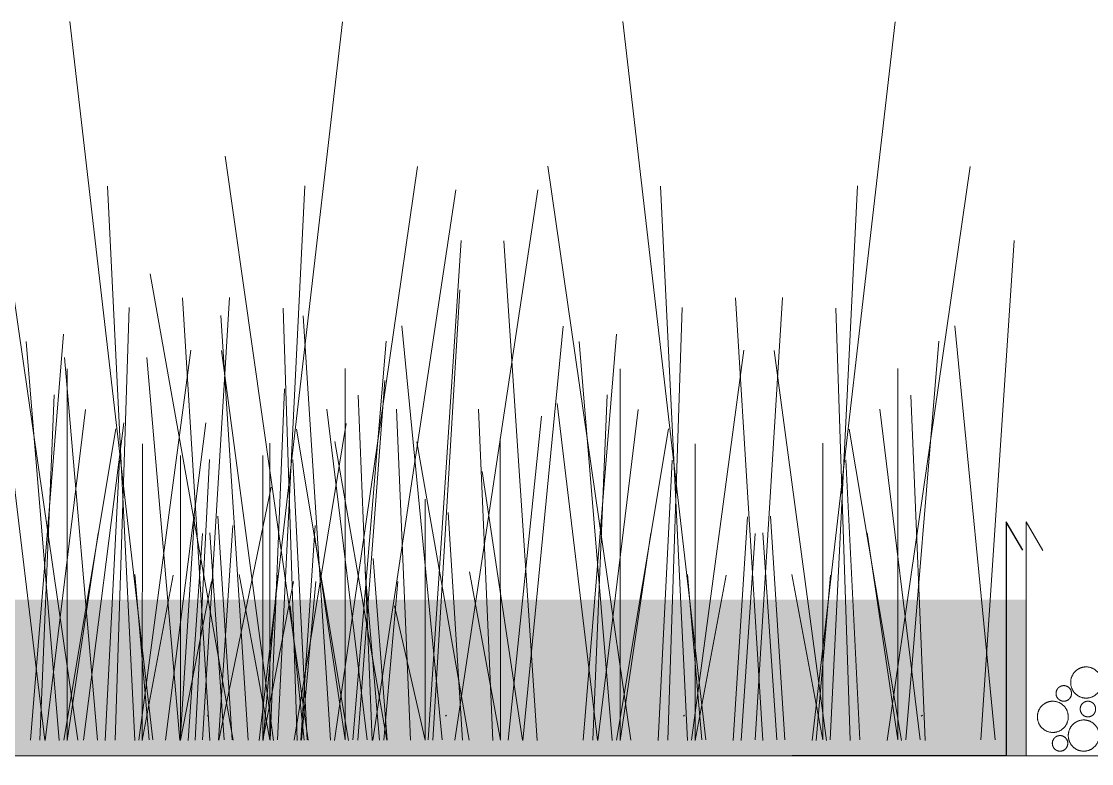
# Model space of a CAD drawing. Header units: metres. Extents: x 1838950 to 1842843, y 5171318 to 5174224.
# Drawn here: x 1840979.335 to 1840980.02, y 5171447.477 to 5171447.952 of the extents above; entities that cross this region are included whole.
import ezdxf

# ---------------------------------------------------------------- set-up
doc = ezdxf.new("R2010")
doc.units = ezdxf.units.M
doc.header["$LTSCALE"] = 0.0254
for name, color, linetype, lineweight in [('B BATI-GO-coupÈ_Hatch', 7, 'Continuous', 5), ('B BATI-GO-coupé', 7, 'Continuous', 35), ('B GÈnÈral_Hatch', 7, 'Continuous', 5), ('B Général', 7, 'Continuous', 5)]:
    doc.layers.add(name, color=color, linetype=linetype, lineweight=lineweight)

# ---------------------------------------------------------------- blocks, each defined once
blk = doc.blocks.new('Groupe-675-1-4')
at = {"layer": 'B Général', "lineweight": 5}
for p, q in [((75.56871419446651, -44.51385564573127), (75.62188802130477, -44.14616865197406)), ((75.48900373859607, -44.51382953400182), (75.47156920534795, -44.23025516549993)), ((75.3925920442268, -44.51379795108451), (75.37135921806642, -44.25826759017806)), ((75.59300690492368, -44.51386360353074), (75.58391730901084, -44.29261475065706)), ((75.38348227776648, -44.51379496687808), (75.40931260090034, -44.30190597035264)), ((75.57782396092682, -44.51385862993763), (75.54443966585988, -44.31441479211213)), ((75.44573234802499, -44.51381535896274), (75.44574967778108, -44.32373088009149)), ((75.47002505854738, -44.51382331686607), (75.47914789317267, -44.37048390710057)), ((75.44573234802499, -44.51381535896274), (75.46547983449486, -44.40787309882551)), ((75.52316536249357, -44.51384072473756), (75.53228478798354, -44.40789498301339))]:
    blk.add_line(p, q, dxfattribs=at)
blk = doc.blocks.new('Groupe-676-1-4')
at = {"layer": 'B Général', "lineweight": 5}
for p, q in [((75.52063768687294, -44.51383989667025), (75.57381996740409, -44.05342470451203)), ((75.44092723105263, -44.51381378477841), (75.42349921722952, -44.15872868706082)), ((75.34451553663321, -44.51378220202343), (75.32328858525233, -44.19381360148237)), ((75.54493039732999, -44.51384785446979), (75.5358458880086, -44.23680491610861)), ((75.33540577028823, -44.51377921775845), (75.36124096493924, -44.24845363237028)), ((75.5297474533332, -44.51384288087667), (75.49636774344096, -44.26410578280641)), ((75.39765584057939, -44.51379960989498), (75.39767754035321, -44.2757793675143)), ((75.42194855080568, -44.51380756781186), (75.43107468109883, -44.33431987734721)), ((75.39765584057939, -44.51379960989498), (75.41740576270121, -44.38113905527792)), ((75.47508885501537, -44.51382497561787), (75.48421071637053, -44.38116093951086))]:
    blk.add_line(p, q, dxfattribs=at)
blk = doc.blocks.new('Groupe-677-1-4')
at = {"layer": 'B Général', "lineweight": 5}
for p, q in [((75.29187570066567, -44.51376495813153), (75.34504816477379, -44.16102529776824)), ((75.21216524469739, -44.51373884624645), (75.19472966059708, -44.2416916586475)), ((75.11575355036068, -44.51370726338099), (75.09451977719789, -44.26856403253443)), ((75.31616841089193, -44.51377291604842), (75.307077995236, -44.30151779756061)), ((75.10664378408107, -44.51370427921973), (75.13247332168763, -44.31042900022201)), ((75.30098546706073, -44.51376794223412), (75.26760043306977, -44.32243113265821)), ((75.16889385445495, -44.51372467124567), (75.16891047927223, -44.33136720388313)), ((75.1931865646813, -44.51373262916261), (75.20230886803192, -44.37622014612291)), ((75.16889385445495, -44.51372467124567), (75.18864094794678, -44.4120892700156)), ((75.24632686862748, -44.51375003703404), (75.25544590166622, -44.41211115408607))]:
    blk.add_line(p, q, dxfattribs=at)
blk = doc.blocks.new('Groupe-678-1-4')
at = {"layer": 'B Général', "lineweight": 5}
for p, q in [((75.29187570066567, -44.51376495813153), (75.34504816477379, -44.16102529776824)), ((75.21216524469739, -44.51373884624645), (75.19472966059708, -44.2416916586475)), ((75.11575355036068, -44.51370726338099), (75.09451977719789, -44.26856403253443)), ((75.31616841089193, -44.51377291604842), (75.307077995236, -44.30151779756061)), ((75.10664378408107, -44.51370427921973), (75.13247332168763, -44.31042900022201)), ((75.30098546706073, -44.51376794223412), (75.26760043306977, -44.32243113265821)), ((75.16889385445495, -44.51372467124567), (75.16891047927223, -44.33136720388313)), ((75.1931865646813, -44.51373262916261), (75.20230886803192, -44.37622014612291)), ((75.16889385445495, -44.51372467124567), (75.18864094794678, -44.4120892700156)), ((75.24632686862748, -44.51375003703404), (75.25544590166622, -44.41211115408607))]:
    blk.add_line(p, q, dxfattribs=at)
blk = doc.blocks.new('Groupe-679-1-4')
at = {"layer": 'B Général', "lineweight": 5}
for p, q in [((75.23923586463287, -44.51374771413585), (75.29240832862558, -44.16100805383123)), ((75.15952540872988, -44.51372160235449), (75.14208982462956, -44.24167441475554)), ((75.0631137143932, -44.51369001948903), (75.04187994134577, -44.2685467885838)), ((75.26352857515528, -44.51375567203912), (75.25443815920322, -44.30150055356486)), ((75.05400394808093, -44.51368703527586), (75.07983348572016, -44.31041175633005)), ((75.2483456312086, -44.51375069828349), (75.21496059706962, -44.32241388871434)), ((75.1162540184875, -44.51370742735377), (75.1162706435681, -44.33134995992575)), ((75.14054672882924, -44.51371538521198), (75.14966903217977, -44.37620290217222)), ((75.1162540184875, -44.51370742735377), (75.13600111194657, -44.41207202607172)), ((75.19368703280803, -44.51373279313533), (75.20280606569871, -44.41209391019418))]:
    blk.add_line(p, q, dxfattribs=at)
blk = doc.blocks.new('Groupe-680-1-4')
at = {"layer": 'B Général'}
for name in ['Groupe-676-1-4', 'Groupe-675-1-4', 'Groupe-679-1-4', 'Groupe-677-1-4', 'Groupe-678-1-4']:
    blk.add_blockref(name, (0, 0), dxfattribs=at)
blk = doc.blocks.new('Groupe-681-1-4')
at = {"layer": 'B Général'}
blk.add_blockref('Groupe-680-1-4', (0, 0), dxfattribs=at)
blk = doc.blocks.new('Groupe-682-1-4')
at = {"layer": 'B Général'}
blk.add_blockref('Groupe-681-1-4', (0, 0), dxfattribs=at)
blk = doc.blocks.new('Groupe-683-1-4')
at = {"layer": 'B Général', "lineweight": 5}
for p, q in [((75.40448487976147, -44.51357264019386), (75.35131105300597, -44.14588564654719)), ((75.48419533581257, -44.51354652841936), (75.50162986899542, -44.22997216002119)), ((75.58060702996852, -44.51351494559902), (75.60183985624434, -44.25798458475125)), ((75.38019216950255, -44.51358059816266), (75.3892817653325, -44.29233174517838)), ((75.58971679631347, -44.51351196133392), (75.56388647344312, -44.30162296487391)), ((75.39537511330116, -44.51357562440028), (75.42875940825266, -44.31413178651617)), ((75.52746672605497, -44.51353235341859), (75.5274493965297, -44.32344787466468)), ((75.50317401568056, -44.51354031132872), (75.49405118113809, -44.37020090167375)), ((75.45003371188243, -44.51355771920702), (75.44091428621184, -44.40761197752791)), ((75.52746672605497, -44.51353235341859), (75.50771923970046, -44.40759009334003))]:
    blk.add_line(p, q, dxfattribs=at)
blk = doc.blocks.new('Groupe-684-1-4')
at = {"layer": 'B Général', "lineweight": 5}
for p, q in [((75.45256138732252, -44.51355689118476), (75.3993791069393, -44.0531416990333)), ((75.53227184325812, -44.5135307793516), (75.54969985708122, -44.15844568163395)), ((75.62868353759485, -44.51349919648614), (75.64991048894305, -44.19353059599688)), ((75.42826867698078, -44.51356484904297), (75.43735318618675, -44.23652191062307)), ((75.63779330402252, -44.51349621233158), (75.61195810928871, -44.24817062683293)), ((75.44345162086212, -44.51355987539119), (75.4768313307544, -44.26382277732093)), ((75.57554323368117, -44.51351660430571), (75.57552153390739, -44.27549636192497)), ((75.55125052324165, -44.51352456231957), (75.5421243931292, -44.3340368718098)), ((75.49811021932803, -44.51354197013914), (75.48898835800553, -44.38087793398026)), ((75.57554323368117, -44.51351660430571), (75.55579331149417, -44.38085604979243))]:
    blk.add_line(p, q, dxfattribs=at)
blk = doc.blocks.new('Groupe-685-1-4')
at = {"layer": 'B Général', "lineweight": 5}
for p, q in [((75.14992033380403, -44.51365603129537), (75.09675279542455, -44.21494495395012)), ((75.229630789707, -44.51362991951412), (75.24707017248316, -44.28324884252914)), ((75.32604248404373, -44.51359833664866), (75.34727968028584, -44.30600039230322)), ((75.12562762349495, -44.51366398910177), (75.1347210032688, -44.3339175943922)), ((75.33515225050404, -44.51359535244224), (75.30932555126789, -44.34145518908888)), ((75.1408105674591, -44.51365901556052), (75.17419827322115, -44.35162584420137)), ((75.27290218013013, -44.51361574446829), (75.27288810130383, -44.35918830724043)), ((75.24860946975572, -44.51362370237836), (75.2394890866545, -44.39717320936808)), ((75.19546916580957, -44.51364111024979), (75.18635155238388, -44.42756978517038)), ((75.27290218013013, -44.51361574446829), (75.25315650587258, -44.42754790098249))]:
    blk.add_line(p, q, dxfattribs=at)
blk = doc.blocks.new('Groupe-686-1-4')
at = {"layer": 'B Général', "lineweight": 5}
for p, q in [((75.19799684124963, -44.5136402822276), (75.14482243512934, -44.13959544724074)), ((75.27770729748133, -44.51361417040799), (75.29514138382417, -44.22513672111469)), ((75.37411899190076, -44.51358258765308), (75.3953514150774, -44.25363406586059)), ((75.17370413120399, -44.51364824009943), (75.18279337822122, -44.28857390638499)), ((75.3832287582457, -44.51357960338809), (75.35739810108775, -44.29802676610771)), ((75.18888707508536, -44.51364326644759), (75.22227105555599, -44.31075110789214)), ((75.32097868772381, -44.51359999540728), (75.32096105858888, -44.32022883606778)), ((75.29668597734941, -44.51360795331735), (75.28756291694424, -44.36779006326443)), ((75.24354567351861, -44.51362536124751), (75.23442608089361, -44.4058476992203)), ((75.32097868772381, -44.51359999540728), (75.30123103456292, -44.40582581498736))]:
    blk.add_line(p, q, dxfattribs=at)
blk = doc.blocks.new('Groupe-687-1-4')
at = {"layer": 'B Général'}
for name in ['Groupe-684-1-4', 'Groupe-686-1-4', 'Groupe-683-1-4', 'Groupe-685-1-4']:
    blk.add_blockref(name, (0, 0), dxfattribs=at)
blk = doc.blocks.new('Groupe-688-1-4')
at = {"layer": 'B Général'}
blk.add_blockref('Groupe-687-1-4', (0, 0), dxfattribs=at)
blk = doc.blocks.new('Groupe-689-1-4')
at = {"layer": 'B Général'}
for name in ['Groupe-682-1-4', 'Groupe-688-1-4']:
    blk.add_blockref(name, (0, 0), dxfattribs=at)
blk = doc.blocks.new('Groupe-690-1-4')
at = {"layer": 'B Général', "lineweight": 5}
for p, q in [((75.21471419446651, -44.51385564573127), (75.26788802130477, -44.14616865197406)), ((75.13500373859607, -44.51382953400182), (75.11756920534795, -44.23025516549993)), ((75.0385920442268, -44.51379795108451), (75.01735921806642, -44.25826759017806)), ((75.23900690492368, -44.51386360353074), (75.22991730901084, -44.29261475065706)), ((75.02948227776648, -44.51379496687808), (75.05531260090034, -44.30190597035264)), ((75.22382396092682, -44.51385862993763), (75.19043966585988, -44.31441479211213)), ((75.09173234802499, -44.51381535896274), (75.09174967778107, -44.32373088009149)), ((75.11602505854738, -44.51382331686607), (75.12514789317267, -44.37048390710057)), ((75.09173234802499, -44.51381535896274), (75.11147983449484, -44.40787309882551)), ((75.16916536249357, -44.51384072473756), (75.17828478798354, -44.40789498301339))]:
    blk.add_line(p, q, dxfattribs=at)
blk = doc.blocks.new('Groupe-691-1-4')
at = {"layer": 'B Général', "lineweight": 5}
for p, q in [((75.16663768687295, -44.51383989667025), (75.21981996740409, -44.05342470451203)), ((75.08692723105263, -44.51381378477841), (75.06949921722952, -44.15872868706082)), ((74.9905155366332, -44.51378220202343), (74.96928858525233, -44.19381360148237)), ((75.19093039732999, -44.51384785446979), (75.1818458880086, -44.23680491610861)), ((74.98140577028823, -44.51377921775845), (75.00724096493924, -44.24845363237028)), ((75.1757474533332, -44.51384288087667), (75.14236774344096, -44.26410578280641)), ((75.04365584057939, -44.51379960989498), (75.04367754035322, -44.2757793675143)), ((75.06794855080568, -44.51380756781186), (75.07707468109884, -44.33431987734721)), ((75.04365584057939, -44.51379960989498), (75.06340576270121, -44.38113905527792)), ((75.12108885501537, -44.51382497561787), (75.13021071637053, -44.38116093951086))]:
    blk.add_line(p, q, dxfattribs=at)
blk = doc.blocks.new('Groupe-692-1-4')
at = {"layer": 'B Général', "lineweight": 5}
for p, q in [((74.93787570066567, -44.51376495813153), (74.99104816477379, -44.16102529776824)), ((74.85816524469739, -44.51373884624645), (74.84072966059708, -44.2416916586475)), ((74.76175355036068, -44.51370726338099), (74.74051977719789, -44.26856403253443)), ((74.96216841089193, -44.51377291604842), (74.953077995236, -44.30151779756061)), ((74.75264378408107, -44.51370427921973), (74.77847332168763, -44.31042900022201)), ((74.94698546706073, -44.51376794223412), (74.91360043306977, -44.32243113265821)), ((74.81489385445495, -44.51372467124567), (74.81491047927221, -44.33136720388313)), ((74.8391865646813, -44.51373262916261), (74.84830886803192, -44.37622014612291)), ((74.81489385445495, -44.51372467124567), (74.83464094794678, -44.4120892700156)), ((74.89232686862748, -44.51375003703404), (74.90144590166622, -44.41211115408607))]:
    blk.add_line(p, q, dxfattribs=at)
blk = doc.blocks.new('Groupe-693-1-4')
at = {"layer": 'B Général', "lineweight": 5}
for p, q in [((74.93787570066567, -44.51376495813153), (74.99104816477379, -44.16102529776824)), ((74.85816524469739, -44.51373884624645), (74.84072966059708, -44.2416916586475)), ((74.76175355036068, -44.51370726338099), (74.74051977719789, -44.26856403253443)), ((74.96216841089193, -44.51377291604842), (74.953077995236, -44.30151779756061)), ((74.75264378408107, -44.51370427921973), (74.77847332168763, -44.31042900022201)), ((74.94698546706073, -44.51376794223412), (74.91360043306977, -44.32243113265821)), ((74.81489385445495, -44.51372467124567), (74.81491047927221, -44.33136720388313)), ((74.8391865646813, -44.51373262916261), (74.84830886803192, -44.37622014612291)), ((74.81489385445495, -44.51372467124567), (74.83464094794678, -44.4120892700156)), ((74.89232686862748, -44.51375003703404), (74.90144590166622, -44.41211115408607))]:
    blk.add_line(p, q, dxfattribs=at)
blk = doc.blocks.new('Groupe-694-1-4')
at = {"layer": 'B Général', "lineweight": 5}
for p, q in [((74.88523586463288, -44.51374771413585), (74.93840832862557, -44.16100805383123)), ((74.80552540872988, -44.51372160235449), (74.78808982462957, -44.24167441475554)), ((74.7091137143932, -44.51369001948903), (74.68787994134577, -44.2685467885838)), ((74.90952857515528, -44.51375567203912), (74.90043815920322, -44.30150055356486)), ((74.70000394808093, -44.51368703527586), (74.72583348572016, -44.31041175633005)), ((74.8943456312086, -44.51375069828349), (74.86096059706962, -44.32241388871434)), ((74.7622540184875, -44.51370742735377), (74.7622706435681, -44.33134995992575)), ((74.78654672882924, -44.51371538521198), (74.79566903217977, -44.37620290217222)), ((74.7622540184875, -44.51370742735377), (74.78200111194657, -44.41207202607172)), ((74.83968703280803, -44.51373279313533), (74.84880606569871, -44.41209391019418))]:
    blk.add_line(p, q, dxfattribs=at)
blk = doc.blocks.new('Groupe-695-1-4')
at = {"layer": 'B Général'}
for name in ['Groupe-691-1-4', 'Groupe-690-1-4', 'Groupe-694-1-4', 'Groupe-692-1-4', 'Groupe-693-1-4']:
    blk.add_blockref(name, (0, 0), dxfattribs=at)
blk = doc.blocks.new('Groupe-696-1-4')
at = {"layer": 'B Général'}
blk.add_blockref('Groupe-695-1-4', (0, 0), dxfattribs=at)
blk = doc.blocks.new('Groupe-697-1-4')
at = {"layer": 'B Général'}
blk.add_blockref('Groupe-696-1-4', (0, 0), dxfattribs=at)
blk = doc.blocks.new('Groupe-698-1-4')
at = {"layer": 'B Général', "lineweight": 5}
for p, q in [((75.05048487976147, -44.51357264019386), (74.99731105300597, -44.14588564654719)), ((75.13019533581257, -44.51354652841936), (75.14762986899542, -44.22997216002119)), ((75.22660702996852, -44.51351494559902), (75.24783985624433, -44.25798458475125)), ((75.02619216950255, -44.51358059816266), (75.0352817653325, -44.29233174517838)), ((75.23571679631347, -44.51351196133392), (75.20988647344312, -44.30162296487391)), ((75.04137511330116, -44.51357562440028), (75.07475940825266, -44.31413178651617)), ((75.17346672605495, -44.51353235341859), (75.1734493965297, -44.32344787466468)), ((75.14917401568056, -44.51354031132872), (75.14005118113809, -44.37020090167375)), ((75.09603371188243, -44.51355771920702), (75.08691428621184, -44.40761197752791)), ((75.17346672605495, -44.51353235341859), (75.15371923970046, -44.40759009334003))]:
    blk.add_line(p, q, dxfattribs=at)
blk = doc.blocks.new('Groupe-699-1-4')
at = {"layer": 'B Général', "lineweight": 5}
for p, q in [((75.09856138732252, -44.51355689118476), (75.04537910693931, -44.0531416990333)), ((75.17827184325812, -44.5135307793516), (75.19569985708122, -44.15844568163395)), ((75.27468353759485, -44.51349919648614), (75.29591048894305, -44.19353059599688)), ((75.07426867698078, -44.51356484904297), (75.08335318618676, -44.23652191062307)), ((75.28379330402252, -44.51349621233158), (75.25795810928871, -44.24817062683293)), ((75.08945162086212, -44.51355987539119), (75.12283133075438, -44.26382277732093)), ((75.22154323368117, -44.51351660430571), (75.22152153390739, -44.27549636192497)), ((75.19725052324165, -44.51352456231957), (75.1881243931292, -44.3340368718098)), ((75.14411021932803, -44.51354197013914), (75.13498835800553, -44.38087793398026)), ((75.22154323368117, -44.51351660430571), (75.20179331149417, -44.38085604979243))]:
    blk.add_line(p, q, dxfattribs=at)
blk = doc.blocks.new('Groupe-700-1-4')
at = {"layer": 'B Général', "lineweight": 5}
for p, q in [((74.79592033380403, -44.51365603129537), (74.74275279542455, -44.21494495395012)), ((74.875630789707, -44.51362991951412), (74.89307017248316, -44.28324884252914)), ((74.97204248404373, -44.51359833664866), (74.99327968028584, -44.30600039230322)), ((74.77162762349495, -44.51366398910177), (74.78072100326878, -44.3339175943922)), ((74.98115225050404, -44.51359535244224), (74.95532555126789, -44.34145518908888)), ((74.78681056745909, -44.51365901556052), (74.82019827322115, -44.35162584420137)), ((74.91890218013013, -44.51361574446829), (74.91888810130384, -44.35918830724043)), ((74.89460946975572, -44.51362370237836), (74.8854890866545, -44.39717320936808)), ((74.84146916580957, -44.51364111024979), (74.83235155238388, -44.42756978517038)), ((74.91890218013013, -44.51361574446829), (74.89915650587258, -44.42754790098249))]:
    blk.add_line(p, q, dxfattribs=at)
blk = doc.blocks.new('Groupe-701-1-4')
at = {"layer": 'B Général', "lineweight": 5}
for p, q in [((74.84399684124963, -44.5136402822276), (74.79082243512934, -44.13959544724074)), ((74.92370729748133, -44.51361417040799), (74.94114138382417, -44.22513672111469)), ((75.02011899190076, -44.51358258765308), (75.0413514150774, -44.25363406586059)), ((74.81970413120399, -44.51364824009943), (74.82879337822122, -44.28857390638499)), ((75.02922875824571, -44.51357960338809), (75.00339810108775, -44.29802676610771)), ((74.83488707508536, -44.51364326644759), (74.868271055556, -44.31075110789214)), ((74.96697868772381, -44.51359999540728), (74.96696105858888, -44.32022883606778)), ((74.94268597734941, -44.51360795331735), (74.93356291694424, -44.36779006326443)), ((74.88954567351861, -44.51362536124751), (74.88042608089361, -44.4058476992203)), ((74.96697868772381, -44.51359999540728), (74.94723103456292, -44.40582581498736))]:
    blk.add_line(p, q, dxfattribs=at)
blk = doc.blocks.new('Groupe-702-1-4')
at = {"layer": 'B Général'}
for name in ['Groupe-699-1-4', 'Groupe-701-1-4', 'Groupe-698-1-4', 'Groupe-700-1-4']:
    blk.add_blockref(name, (0, 0), dxfattribs=at)
blk = doc.blocks.new('Groupe-703-1-4')
at = {"layer": 'B Général'}
blk.add_blockref('Groupe-702-1-4', (0, 0), dxfattribs=at)
blk = doc.blocks.new('Groupe-704-1-4')
at = {"layer": 'B Général'}
for name in ['Groupe-697-1-4', 'Groupe-703-1-4']:
    blk.add_blockref(name, (0, 0), dxfattribs=at)
blk = doc.blocks.new('Groupe-856-1-4')
at = {"layer": 'B GÈnÈral_Hatch', "linetype": 'Continuous', "lineweight": 13, "true_color": 0x444444}
h = blk.add_hatch(dxfattribs=at)
h.set_pattern_fill('GAZON', color=250, style=0, pattern_type=2)
h.set_pattern_definition([(44.99999999999999, (0.02418641322707659, 0.02029481041834125), (0.07620000327853949, -0.07620000327853949), [0.001077630780893848, -0.106685447308491])])
h.paths.add_polyline_path([(69.07876128764426, -44.42368703839215), (75.65776128764382, -44.4236870383683), (75.65776128764382, -44.52368703542253), (69.07876128764381, -44.52368703539889)])
at = {"layer": 'B GÈnÈral_Hatch', "linetype": 'Continuous', "lineweight": 5, "true_color": 0x444444}
h = blk.add_hatch(dxfattribs=at)
h.set_pattern_fill('GAZON-1', color=250, style=0, pattern_type=2)
h.set_pattern_definition([(44.99999999999999, (0.01070254434087189, -0.01473078853381714), (0.07620000327853949, -0.07620000327853949), [0.001077630780893848, -0.106685447308491]), (44.99999999999999, (0.04227954262119546, -0.009761001526571543), (0.07620000327853949, -0.07620000327853949), [0.001077630780893848, -0.106685447308491]), (44.99999999999999, (-0.03601855946770746, 0.008315539671258148), (0.07620000327853949, -0.07620000327853949), [0.001077630780893848, -0.106685447308491]), (44.99999999999999, (-0.01289245166173692, -0.02530286107304221), (0.07620000327853949, -0.07620000327853949), [0.001077630780893848, -0.106685447308491]), (44.99999999999999, (0.004557198843542701, -0.04335885068782695), (0.07620000327853949, -0.07620000327853949), [0.001077630780893848, -0.106685447308491]), (44.99999999999999, (0.03068903742326761, -0.02963605894928374), (0.07620000327853949, -0.07620000327853949), [0.001077630780893848, -0.106685447308491]), (44.99999999999999, (0.008040553196750387, 0.05721150876737725), (0.07620000327853949, -0.07620000327853949), [0.001077630780893848, -0.106685447308491]), (44.99999999999999, (0.05503512797924533, -0.0009606417322104919), (0.07620000327853949, -0.07620000327853949), [0.002694076952234621, -0.1050690011371502]), (44.99999999999999, (0.004355198751385105, 0.02749764271326857), (0.07620000327853949, -0.07620000327853949), [0.001077630780893848, -0.106685447308491]), (44.99999999999999, (-0.03374161485099397, -0.02451471815282439), (0.07620000327853949, -0.07620000327853949), [0.001077630780893848, -0.106685447308491]), (44.99999999999999, (-0.01568728782050882, 0.03078803587941361), (0.07620000327853949, -0.07620000327853949), [0.002694076952234621, -0.1050690011371502]), (44.99999999999999, (0.01727414338790895, -0.06446798078090615), (0.07620000327853949, -0.07620000327853949), [0.001077630780893848, -0.106685447308491]), (44.99999999999999, (0, 0), (0.07620000327853949, -0.07620000327853949), [0.002694076952234621, -0.1050690011371502]), (44.99999999999999, (-0.01928610854265119, -0.05601092621760421), (0.07620000327853949, -0.07620000327853949), [0.002694076952234621, -0.1050690011371502])])
h.paths.add_polyline_path([(69.07876128764426, -44.42368703839215), (75.65776128764382, -44.4236870383683), (75.65776128764382, -44.52368703542253), (69.07876128764381, -44.52368703539889)])
at = {"layer": 'B GÈnÈral_Hatch', "color": 7, "linetype": 'Continuous'}
blk.add_solid([(69.07876128764426, -44.42368703839215), (75.65776128764382, -44.4236870383683), (69.07876128764381, -44.52368703539889), (75.65776128764382, -44.52368703542253)], dxfattribs=at)
at = {"layer": 'B Général', "color": 7, "linetype": 'Continuous', "lineweight": 13, "flags": 128}
blk.add_lwpolyline([(75.66833756253305, -44.39204170687788), (75.65774048862043, -44.37368703539961), (75.65774048862043, -44.5236870353996), (75.52078922411981, -44.5236870353996)], dxfattribs=at)
at = {"layer": 'B Général', "flags": 128}
blk.add_lwpolyline([(75.65776128764382, -44.52368703542253), (69.07876128764381, -44.52368703539889), (69.07876128764426, -44.42368703839215)], dxfattribs=at)
at = {"layer": 'B Général', "color": 7}
for name in ['Groupe-704-1-4', 'Groupe-689-1-4']:
    blk.add_blockref(name, (0, 0), dxfattribs=at)
blk = doc.blocks.new('Groupe-858-1-4')
at = {"layer": 'B Général', "color": 7, "linetype": 'Continuous', "lineweight": 5}
for points in [[(75.69113059587326, -44.46805818589215), (75.69342699120723, -44.46671843992998), (75.69873028906417, -44.46671843992998), (75.70332307973213, -44.46939793185433), (75.7059747286606, -44.47403894800566), (75.7059747286606, -44.47939793185432), (75.70332307973213, -44.48403894800566), (75.69873028906417, -44.48671843992999), (75.69342699120723, -44.48671843992999), (75.68883420053928, -44.48403894800566), (75.68618255161081, -44.47939793185432), (75.68618255161081, -44.47403894800566), (75.68883420053928, -44.46939793185433), (75.69113059587326, -44.46805818589215)], [(75.90456602562857, -44.46805818589215), (75.90686242096254, -44.46671843992998), (75.91216571881948, -44.46671843992998), (75.91675850948744, -44.46939793185433), (75.9194101584159, -44.47403894800566), (75.9194101584159, -44.47939793185432), (75.91675850948744, -44.48403894800566), (75.91216571881948, -44.48671843992999), (75.90686242096254, -44.48671843992999), (75.90226963029458, -44.48403894800566), (75.89961798136612, -44.47939793185432), (75.89961798136612, -44.47403894800566), (75.90226963029458, -44.46939793185433), (75.90456602562857, -44.46805818589215)], [(75.72432147511768, -44.4733979318543), (75.72661787045165, -44.47205818589214), (75.73192116830859, -44.47205818589214), (75.73651395897654, -44.47473767781646), (75.73916560790502, -44.47937869396785), (75.73916560790502, -44.48473767781646), (75.73651395897654, -44.48937869396784), (75.73192116830859, -44.49205818589213), (75.72661787045165, -44.49205818589213), (75.72202507978369, -44.48937869396784), (75.71937343085517, -44.48473767781646), (75.71937343085517, -44.47937869396785), (75.72202507978369, -44.47473767781646), (75.72432147511768, -44.4733979318543)], [(75.80843822757943, -44.47105818589214), (75.81073462291342, -44.46971843992998), (75.81603792077036, -44.46971843992998), (75.82063071143831, -44.47239793185432), (75.82328236036678, -44.47703894800566), (75.82328236036678, -44.48239793185432), (75.82063071143831, -44.48703894800566), (75.81603792077036, -44.48971843992999), (75.81073462291342, -44.48971843992999), (75.80614183224546, -44.48703894800566), (75.80349018331692, -44.48239793185432), (75.80349018331692, -44.47703894800566), (75.80614183224546, -44.47239793185432), (75.80843822757943, -44.47105818589214)], [(75.83487601432714, -44.46838831291105), (75.83602421199414, -44.46771843993), (75.8386758609226, -44.46771843993), (75.84097225625656, -44.46905818589214), (75.84229808072082, -44.47137869396784), (75.84229808072082, -44.47405818589213), (75.84097225625656, -44.47637869396785), (75.8386758609226, -44.47771843992999), (75.83602421199414, -44.47771843992999), (75.83372781666013, -44.47637869396785), (75.83240199219593, -44.47405818589213), (75.83240199219593, -44.47137869396784), (75.83372781666013, -44.46905818589214), (75.83487601432714, -44.46838831291105)], [(75.85445503922026, -44.47038831291106), (75.85560323688725, -44.46971843992998), (75.85825488581573, -44.46971843992998), (75.86055128114972, -44.47105818589213), (75.86187710561394, -44.47337869396784), (75.86187710561394, -44.47605818589214), (75.86055128114972, -44.47837869396783), (75.85825488581573, -44.47971843993), (75.85560323688725, -44.47971843993), (75.85330684155325, -44.47837869396783), (75.85198101708905, -44.47605818589214), (75.85198101708905, -44.47337869396784), (75.85330684155325, -44.47105818589213), (75.85445503922026, -44.47038831291106)], [(75.93775690487298, -44.4733979318543), (75.94005330020696, -44.47205818589214), (75.9453565980639, -44.47205818589214), (75.94994938873185, -44.47473767781646), (75.95260103766033, -44.47937869396785), (75.95260103766033, -44.48473767781646), (75.94994938873185, -44.48937869396784), (75.9453565980639, -44.49205818589213), (75.94005330020696, -44.49205818589213), (75.935460509539, -44.48937869396784), (75.93280886061048, -44.48473767781646), (75.93280886061048, -44.47937869396785), (75.935460509539, -44.47473767781646), (75.93775690487298, -44.4733979318543)], [(76.02187365733474, -44.47105818589214), (76.02417005266872, -44.46971843992998), (76.02947335052566, -44.46971843992998), (76.03406614119362, -44.47239793185432), (76.03671779012208, -44.47703894800566), (76.03671779012208, -44.48239793185432), (76.03406614119362, -44.48703894800566), (76.02947335052566, -44.48971843992999), (76.02417005266872, -44.48971843992999), (76.01957726200077, -44.48703894800566), (76.01692561307223, -44.48239793185432), (76.01692561307223, -44.47703894800566), (76.01957726200077, -44.47239793185432), (76.02187365733474, -44.47105818589214)], [(76.04831144408244, -44.46838831291105), (76.04945964174945, -44.46771843993), (76.05211129067791, -44.46771843993), (76.05440768601187, -44.46905818589214), (76.05573351047613, -44.47137869396784), (76.05573351047613, -44.47405818589213), (76.05440768601187, -44.47637869396785), (76.05211129067791, -44.47771843992999), (76.04945964174945, -44.47771843992999), (76.04716324641544, -44.47637869396785), (76.04583742195123, -44.47405818589213), (76.04583742195123, -44.47137869396784), (76.04716324641544, -44.46905818589214), (76.04831144408244, -44.46838831291105)], [(76.06789046897556, -44.47038831291106), (76.06903866664256, -44.46971843992998), (76.07169031557103, -44.46971843992998), (76.07398671090503, -44.47105818589213), (76.07531253536925, -44.47337869396784), (76.07531253536925, -44.47605818589214), (76.07398671090503, -44.47837869396783), (76.07169031557103, -44.47971843993), (76.06903866664256, -44.47971843993), (76.06674227130856, -44.47837869396783), (76.06541644684435, -44.47605818589214), (76.06541644684435, -44.47337869396784), (76.06674227130856, -44.47105818589213), (76.06789046897556, -44.47038831291106)], [(75.67929427232929, -44.47938831291106), (75.68044246999628, -44.47871843992998), (75.68309411892476, -44.47871843992998), (75.6853905142587, -44.48005818589213), (75.68671633872296, -44.48237869396784), (75.68671633872296, -44.48505818589213), (75.6853905142587, -44.48737869396784), (75.68309411892476, -44.48871843992999), (75.68044246999628, -44.48871843992999), (75.67814607466228, -44.48737869396784), (75.67682025019808, -44.48505818589213), (75.67682025019808, -44.48237869396784), (75.67814607466228, -44.48005818589213), (75.67929427232929, -44.47938831291106)], [(75.70997214675651, -44.47638831291107), (75.71112034442352, -44.47571843992998), (75.71377199335198, -44.47571843992998), (75.716068388686, -44.47705818589213), (75.7173942131502, -44.47937869396785), (75.7173942131502, -44.48205818589214), (75.716068388686, -44.48437869396784), (75.71377199335198, -44.48571843992999), (75.71112034442352, -44.48571843992999), (75.7088239490895, -44.48437869396784), (75.7074981246253, -44.48205818589214), (75.7074981246253, -44.47937869396785), (75.7088239490895, -44.47705818589213), (75.70997214675651, -44.47638831291107)], [(75.74609286987243, -44.47605818589215), (75.74838926520641, -44.47471843992999), (75.75369256306341, -44.47471843992999), (75.75828535373137, -44.47739793185431), (75.76093700265983, -44.48203894800566), (75.76093700265983, -44.48739793185432), (75.75828535373137, -44.49203894800566), (75.75369256306341, -44.49471843993), (75.74838926520641, -44.49471843993), (75.74379647453846, -44.49203894800566), (75.74114482560998, -44.48739793185432), (75.74114482560998, -44.48203894800566), (75.74379647453846, -44.47739793185431), (75.74609286987243, -44.47605818589215)], [(75.78567722397213, -44.47605818589215), (75.78797361930611, -44.47471843992999), (75.79327691716306, -44.47471843992999), (75.79786970783101, -44.47739793185431), (75.80052135675948, -44.48203894800566), (75.80052135675948, -44.48739793185432), (75.79786970783101, -44.49203894800566), (75.79327691716306, -44.49471843993), (75.78797361930611, -44.49471843993), (75.78338082863816, -44.49203894800566), (75.78072917970968, -44.48739793185432), (75.78072917970968, -44.48203894800566), (75.78338082863816, -44.47739793185431), (75.78567722397213, -44.47605818589215)], [(75.83911610200667, -44.48183168858406), (75.84141249734064, -44.48049194262188), (75.84671579519758, -44.48049194262188), (75.85130858586554, -44.48317143454619), (75.85396023479402, -44.48781245069758), (75.85396023479402, -44.4931714345462), (75.85130858586554, -44.49781245069757), (75.84671579519758, -44.5004919426219), (75.84141249734064, -44.5004919426219), (75.83681970667269, -44.49781245069757), (75.83416805774422, -44.4931714345462), (75.83416805774422, -44.48781245069758), (75.83681970667269, -44.48317143454619), (75.83911610200667, -44.48183168858406)], [(75.88265889151624, -44.47605818589215), (75.88495528685021, -44.47471843992999), (75.89025858470721, -44.47471843992999), (75.89485137537518, -44.47739793185431), (75.89750302430365, -44.48203894800566), (75.89750302430365, -44.48739793185432), (75.89485137537518, -44.49203894800566), (75.89025858470721, -44.49471843993), (75.88495528685021, -44.49471843993), (75.88036249618226, -44.49203894800566), (75.8777108472538, -44.48739793185432), (75.8777108472538, -44.48203894800566), (75.88036249618226, -44.47739793185431), (75.88265889151624, -44.47605818589215)], [(75.92340757651182, -44.47638831291107), (75.92455577417883, -44.47571843992998), (75.92720742310729, -44.47571843992998), (75.9295038184413, -44.47705818589213), (75.93082964290551, -44.47937869396785), (75.93082964290551, -44.48205818589214), (75.9295038184413, -44.48437869396784), (75.92720742310729, -44.48571843992999), (75.92455577417883, -44.48571843992999), (75.92225937884481, -44.48437869396784), (75.92093355438061, -44.48205818589214), (75.92093355438061, -44.47937869396785), (75.92225937884481, -44.47705818589213), (75.92340757651182, -44.47638831291107)], [(75.95952829962773, -44.47605818589215), (75.96182469496172, -44.47471843992999), (75.96712799281872, -44.47471843992999), (75.97172078348667, -44.47739793185431), (75.97437243241514, -44.48203894800566), (75.97437243241514, -44.48739793185432), (75.97172078348667, -44.49203894800566), (75.96712799281872, -44.49471843993), (75.96182469496172, -44.49471843993), (75.95723190429376, -44.49203894800566), (75.95458025536529, -44.48739793185432), (75.95458025536529, -44.48203894800566), (75.95723190429376, -44.47739793185431), (75.95952829962773, -44.47605818589215)], [(75.99911265372744, -44.47605818589215), (76.00140904906142, -44.47471843992999), (76.00671234691836, -44.47471843992999), (76.01130513758632, -44.47739793185431), (76.01395678651478, -44.48203894800566), (76.01395678651478, -44.48739793185432), (76.01130513758632, -44.49203894800566), (76.00671234691836, -44.49471843993), (76.00140904906142, -44.49471843993), (75.99681625839347, -44.49203894800566), (75.99416460946499, -44.48739793185432), (75.99416460946499, -44.48203894800566), (75.99681625839347, -44.47739793185431), (75.99911265372744, -44.47605818589215)], [(76.05255153176198, -44.48183168858406), (76.05484792709595, -44.48049194262188), (76.06015122495289, -44.48049194262188), (76.06474401562085, -44.48317143454619), (76.06739566454931, -44.48781245069758), (76.06739566454931, -44.4931714345462), (76.06474401562085, -44.49781245069757), (76.06015122495289, -44.5004919426219), (76.05484792709595, -44.5004919426219), (76.05025513642799, -44.49781245069757), (76.04760348749953, -44.4931714345462), (76.04760348749953, -44.48781245069758), (76.05025513642799, -44.48317143454619), (76.05255153176198, -44.48183168858406)], [(76.09609432127155, -44.47605818589215), (76.09839071660552, -44.47471843992999), (76.10369401446252, -44.47471843992999), (76.10828680513049, -44.47739793185431), (76.11093845405895, -44.48203894800566), (76.11093845405895, -44.48739793185432), (76.10828680513049, -44.49203894800566), (76.10369401446252, -44.49471843993), (76.09839071660552, -44.49471843993), (76.09379792593757, -44.49203894800566), (76.0911462770091, -44.48739793185432), (76.0911462770091, -44.48203894800566), (76.09379792593757, -44.47739793185431), (76.09609432127155, -44.47605818589215)], [(75.77132789561097, -44.48538831291106), (75.77247609327797, -44.48471843992998), (75.77512774220645, -44.48471843992998), (75.77742413754045, -44.48605818589214), (75.77874996200465, -44.48837869396784), (75.77874996200465, -44.49105818589214), (75.77742413754045, -44.49337869396783), (75.77512774220645, -44.49471843993), (75.77247609327797, -44.49471843993), (75.77017969794397, -44.49337869396783), (75.76885387347976, -44.49105818589214), (75.76885387347976, -44.48837869396784), (75.77017969794397, -44.48605818589214), (75.77132789561097, -44.48538831291106)], [(75.82476677364554, -44.4878827594116), (75.82591497131251, -44.48721288643051), (75.82856662024098, -44.48721288643051), (75.83086301557499, -44.48855263239268), (75.8321888400392, -44.49087314046836), (75.8321888400392, -44.49355263239269), (75.83086301557499, -44.49587314046836), (75.82856662024098, -44.4972128864305), (75.82591497131251, -44.4972128864305), (75.82361857597856, -44.49587314046836), (75.8222927515143, -44.49355263239269), (75.8222927515143, -44.49087314046836), (75.82361857597856, -44.48855263239268), (75.82476677364554, -44.4878827594116)], [(75.86286671446645, -44.48451879387797), (75.86516310980043, -44.48317904791581), (75.87046640765737, -44.48317904791581), (75.87505919832533, -44.48585853984013), (75.8777108472538, -44.49049955599151), (75.8777108472538, -44.49585853984012), (75.87505919832533, -44.50049955599151), (75.87046640765737, -44.5031790479158), (75.86516310980043, -44.5031790479158), (75.86057031913248, -44.50049955599151), (75.857918670204, -44.49585853984012), (75.857918670204, -44.49049955599151), (75.86057031913248, -44.48585853984013), (75.86286671446645, -44.48451879387797)], [(75.98476332536627, -44.48538831291106), (75.98591152303328, -44.48471843992998), (75.98856317196176, -44.48471843992998), (75.99085956729576, -44.48605818589214), (75.99218539175996, -44.48837869396784), (75.99218539175996, -44.49105818589214), (75.99085956729576, -44.49337869396783), (75.98856317196176, -44.49471843993), (75.98591152303328, -44.49471843993), (75.98361512769928, -44.49337869396783), (75.98228930323506, -44.49105818589214), (75.98228930323506, -44.48837869396784), (75.98361512769928, -44.48605818589214), (75.98476332536627, -44.48538831291106)], [(76.03820220340084, -44.4878827594116), (76.03935040106782, -44.48721288643051), (76.04200204999628, -44.48721288643051), (76.0442984453303, -44.48855263239268), (76.0456242697945, -44.49087314046836), (76.0456242697945, -44.49355263239269), (76.0442984453303, -44.49587314046836), (76.04200204999628, -44.4972128864305), (76.03935040106782, -44.4972128864305), (76.03705400573386, -44.49587314046836), (76.0357281812696, -44.49355263239269), (76.0357281812696, -44.49087314046836), (76.03705400573386, -44.48855263239268), (76.03820220340084, -44.4878827594116)], [(76.07630214422176, -44.48451879387797), (76.07859853955574, -44.48317904791581), (76.08390183741268, -44.48317904791581), (76.08849462808064, -44.48585853984013), (76.0911462770091, -44.49049955599151), (76.0911462770091, -44.49585853984012), (76.08849462808064, -44.50049955599151), (76.08390183741268, -44.5031790479158), (76.07859853955574, -44.5031790479158), (76.07400574888779, -44.50049955599151), (76.07135409995931, -44.49585853984012), (76.07135409995931, -44.49049955599151), (76.07400574888779, -44.48585853984013), (76.07630214422176, -44.48451879387797)], [(75.66981094592725, -44.49005818589215), (75.67210734126124, -44.48871843992999), (75.67741063911816, -44.48871843992999), (75.68200342978612, -44.49139793185432), (75.6846550787146, -44.49603894800566), (75.6846550787146, -44.5013979318543), (75.68200342978612, -44.50603894800566), (75.67741063911816, -44.50871843992998), (75.67210734126124, -44.50871843992998), (75.66751455059327, -44.50603894800566), (75.6648629016648, -44.5013979318543), (75.6648629016648, -44.49603894800566), (75.66751455059327, -44.49139793185432), (75.66981094592725, -44.49005818589215)], [(75.69475077720571, -44.48938831291106), (75.69589897487272, -44.48871843992999), (75.69855062380118, -44.48871843992999), (75.7008470191352, -44.49005818589214), (75.7021728435994, -44.49237869396784), (75.7021728435994, -44.49505818589213), (75.7008470191352, -44.49737869396784), (75.69855062380118, -44.49871843992999), (75.69589897487272, -44.49871843992999), (75.6936025795387, -44.49737869396784), (75.6922767550745, -44.49505818589213), (75.6922767550745, -44.49237869396784), (75.6936025795387, -44.49005818589214), (75.69475077720571, -44.48938831291106)], [(75.71046695118278, -44.49005818589215), (75.71276334651677, -44.48871843992999), (75.71806664437369, -44.48871843992999), (75.72265943504166, -44.49139793185432), (75.72531108397013, -44.49603894800566), (75.72531108397013, -44.5013979318543), (75.72265943504166, -44.50603894800566), (75.71806664437369, -44.50871843992998), (75.71276334651677, -44.50871843992998), (75.70817055584881, -44.50603894800566), (75.70551890692033, -44.5013979318543), (75.70551890692033, -44.49603894800566), (75.70817055584881, -44.49139793185432), (75.71046695118278, -44.49005818589215)], [(75.90818620696102, -44.48938831291106), (75.90933440462803, -44.48871843992999), (75.91198605355649, -44.48871843992999), (75.9142824488905, -44.49005818589214), (75.9156082733547, -44.49237869396784), (75.9156082733547, -44.49505818589213), (75.9142824488905, -44.49737869396784), (75.91198605355649, -44.49871843992999), (75.90933440462803, -44.49871843992999), (75.90703800929401, -44.49737869396784), (75.90571218482981, -44.49505818589213), (75.90571218482981, -44.49237869396784), (75.90703800929401, -44.49005818589214), (75.90818620696102, -44.48938831291106)], [(75.92390238093809, -44.49005818589215), (75.92619877627207, -44.48871843992999), (75.931502074129, -44.48871843992999), (75.93609486479696, -44.49139793185432), (75.93874651372543, -44.49603894800566), (75.93874651372543, -44.5013979318543), (75.93609486479696, -44.50603894800566), (75.931502074129, -44.50871843992998), (75.92619877627207, -44.50871843992998), (75.92160598560412, -44.50603894800566), (75.91895433667564, -44.5013979318543), (75.91895433667564, -44.49603894800566), (75.92160598560412, -44.49139793185432), (75.92390238093809, -44.49005818589215)], [(75.6896031229771, -44.50205818589216), (75.69189951831108, -44.50071843992999), (75.69720281616802, -44.50071843992999), (75.70179560683597, -44.50339793185432), (75.70444725576445, -44.50803894800567), (75.70444725576445, -44.51339793185431), (75.70179560683597, -44.51803894800566), (75.69720281616802, -44.52071843992999), (75.69189951831108, -44.52071843992999), (75.68730672764312, -44.51803894800566), (75.6846550787146, -44.51339793185431), (75.6846550787146, -44.50803894800567), (75.68730672764312, -44.50339793185432), (75.6896031229771, -44.50205818589216)], [(75.73311588291949, -44.49905818589215), (75.73541227825346, -44.49771843993), (75.7407155761104, -44.49771843993), (75.74530836677836, -44.50039793185432), (75.74796001570684, -44.50503894800568), (75.74796001570684, -44.51039793185431), (75.74530836677836, -44.51503894800566), (75.7407155761104, -44.51771843992999), (75.73541227825346, -44.51771843992999), (75.7308194875855, -44.51503894800566), (75.72816783865704, -44.51039793185431), (75.72816783865704, -44.50503894800568), (75.7308194875855, -44.50039793185432), (75.73311588291949, -44.49905818589215)], [(75.75153571856114, -44.49838831291105), (75.75268391622812, -44.49771843993), (75.75533556515666, -44.49771843993), (75.7576319604906, -44.49905818589214), (75.75895778495486, -44.50137869396784), (75.75895778495486, -44.50405818589213), (75.7576319604906, -44.50637869396785), (75.75533556515666, -44.50771843992999), (75.75268391622812, -44.50771843992999), (75.75038752089418, -44.50637869396785), (75.7490616964299, -44.50405818589213), (75.7490616964299, -44.50137869396784), (75.75038752089418, -44.49905818589214), (75.75153571856114, -44.49838831291105)], [(75.76715147297448, -44.4994504971577), (75.76944786830846, -44.49811075119553), (75.77475116616546, -44.49811075119553), (75.77934395683342, -44.50079024311984), (75.78199560576188, -44.50543125927124), (75.78199560576188, -44.51079024311986), (75.77934395683342, -44.51543125927124), (75.77475116616546, -44.51811075119554), (75.76944786830846, -44.51811075119554), (75.7648550776405, -44.51543125927124), (75.76220342871203, -44.51079024311986), (75.76220342871203, -44.50543125927124), (75.7648550776405, -44.50079024311984), (75.76715147297448, -44.4994504971577)], [(75.81190185856313, -44.49538831291106), (75.8130500562301, -44.49471843993), (75.81570170515857, -44.49471843993), (75.81799810049257, -44.49605818589214), (75.81932392495685, -44.49837869396783), (75.81932392495685, -44.50105818589214), (75.81799810049257, -44.50337869396784), (75.81570170515857, -44.50471843992999), (75.8130500562301, -44.50471843992999), (75.81075366089615, -44.50337869396784), (75.8094278364319, -44.50105818589214), (75.8094278364319, -44.49837869396783), (75.81075366089615, -44.49605818589214), (75.81190185856313, -44.49538831291106)], [(75.85346543036776, -44.50038831291106), (75.85461362803477, -44.49971843992999), (75.85726527696325, -44.49971843992999), (75.85956167229719, -44.50105818589214), (75.86088749676145, -44.50337869396784), (75.86088749676145, -44.50605818589214), (75.85956167229719, -44.50837869396783), (75.85726527696325, -44.50971843993), (75.85461362803477, -44.50971843993), (75.85231723270077, -44.50837869396783), (75.85099140823655, -44.50605818589214), (75.85099140823655, -44.50337869396784), (75.85231723270077, -44.50105818589214), (75.85346543036776, -44.50038831291106)], [(75.87844367357928, -44.50173916587213), (75.87959187124629, -44.50106929289109), (75.88224352017475, -44.50106929289109), (75.88453991550871, -44.50240903885321), (75.88586573997297, -44.5047295469289), (75.88586573997297, -44.50740903885321), (75.88453991550871, -44.50972954692891), (75.88224352017475, -44.51106929289109), (75.87959187124629, -44.51106929289109), (75.87729547591228, -44.50972954692891), (75.87596965144807, -44.50740903885321), (75.87596965144807, -44.5047295469289), (75.87729547591228, -44.50240903885321), (75.87844367357928, -44.50173916587213)], [(75.90303855273241, -44.50205818589216), (75.90533494806638, -44.50071843992999), (75.91063824592332, -44.50071843992999), (75.91523103659128, -44.50339793185432), (75.91788268551976, -44.50803894800567), (75.91788268551976, -44.51339793185431), (75.91523103659128, -44.51803894800566), (75.91063824592332, -44.52071843992999), (75.90533494806638, -44.52071843992999), (75.90074215739843, -44.51803894800566), (75.8980905084699, -44.51339793185431), (75.8980905084699, -44.50803894800567), (75.90074215739843, -44.50339793185432), (75.90303855273241, -44.50205818589216)], [(75.9465513126748, -44.49905818589215), (75.94884770800877, -44.49771843993), (75.95415100586571, -44.49771843993), (75.95874379653367, -44.50039793185432), (75.96139544546214, -44.50503894800568), (75.96139544546214, -44.51039793185431), (75.95874379653367, -44.51503894800566), (75.95415100586571, -44.51771843992999), (75.94884770800877, -44.51771843992999), (75.94425491734081, -44.51503894800566), (75.94160326841235, -44.51039793185431), (75.94160326841235, -44.50503894800568), (75.94425491734081, -44.50039793185432), (75.9465513126748, -44.49905818589215)], [(75.96497114831645, -44.49838831291105), (75.96611934598343, -44.49771843993), (75.96877099491196, -44.49771843993), (75.9710673902459, -44.49905818589214), (75.97239321471017, -44.50137869396784), (75.97239321471017, -44.50405818589213), (75.9710673902459, -44.50637869396785), (75.96877099491196, -44.50771843992999), (75.96611934598343, -44.50771843992999), (75.96382295064949, -44.50637869396785), (75.96249712618521, -44.50405818589213), (75.96249712618521, -44.50137869396784), (75.96382295064949, -44.49905818589214), (75.96497114831645, -44.49838831291105)], [(75.98058690272978, -44.4994504971577), (75.98288329806377, -44.49811075119553), (75.98818659592077, -44.49811075119553), (75.99277938658872, -44.50079024311984), (75.99543103551719, -44.50543125927124), (75.99543103551719, -44.51079024311986), (75.99277938658872, -44.51543125927124), (75.98818659592077, -44.51811075119554), (75.98288329806377, -44.51811075119554), (75.97829050739581, -44.51543125927124), (75.97563885846733, -44.51079024311986), (75.97563885846733, -44.50543125927124), (75.97829050739581, -44.50079024311984), (75.98058690272978, -44.4994504971577)], [(76.02533728831844, -44.49538831291106), (76.0264854859854, -44.49471843993), (76.02913713491388, -44.49471843993), (76.03143353024788, -44.49605818589214), (76.03275935471216, -44.49837869396783), (76.03275935471216, -44.50105818589214), (76.03143353024788, -44.50337869396784), (76.02913713491388, -44.50471843992999), (76.0264854859854, -44.50471843992999), (76.02418909065146, -44.50337869396784), (76.0228632661872, -44.50105818589214), (76.0228632661872, -44.49837869396783), (76.02418909065146, -44.49605818589214), (76.02533728831844, -44.49538831291106)], [(76.06690086012307, -44.50038831291106), (76.06804905779008, -44.49971843992999), (76.07070070671855, -44.49971843992999), (76.0729971020525, -44.50105818589214), (76.07432292651676, -44.50337869396784), (76.07432292651676, -44.50605818589214), (76.0729971020525, -44.50837869396783), (76.07070070671855, -44.50971843993), (76.06804905779008, -44.50971843993), (76.06575266245608, -44.50837869396783), (76.06442683799186, -44.50605818589214), (76.06442683799186, -44.50337869396784), (76.06575266245608, -44.50105818589214), (76.06690086012307, -44.50038831291106)], [(76.09187910333459, -44.50173916587213), (76.0930273010016, -44.50106929289109), (76.09567894993006, -44.50106929289109), (76.09797534526402, -44.50240903885321), (76.09930116972828, -44.5047295469289), (76.09930116972828, -44.50740903885321), (76.09797534526402, -44.50972954692891), (76.09567894993006, -44.51106929289109), (76.0930273010016, -44.51106929289109), (76.09073090566758, -44.50972954692891), (76.08940508120338, -44.50740903885321), (76.08940508120338, -44.5047295469289), (76.09073090566758, -44.50240903885321), (76.09187910333459, -44.50173916587213)], [(75.78815124610334, -44.50238831291106), (75.78929944377032, -44.50171843992999), (75.79195109269878, -44.50171843992999), (75.7942474880328, -44.50305818589214), (75.795573312497, -44.50537869396783), (75.795573312497, -44.50805818589214), (75.7942474880328, -44.51037869396784), (75.79195109269878, -44.51171843992997), (75.78929944377032, -44.51171843992997), (75.78700304843636, -44.51037869396784), (75.7856772239721, -44.50805818589214), (75.7856772239721, -44.50537869396783), (75.78700304843636, -44.50305818589214), (75.78815124610334, -44.50238831291106)], [(75.80299537889071, -44.50238831291106), (75.80414357655769, -44.50171843992999), (75.80679522548616, -44.50171843992999), (75.80909162082017, -44.50305818589214), (75.81041744528437, -44.50537869396783), (75.81041744528437, -44.50805818589214), (75.80909162082017, -44.51037869396784), (75.80679522548616, -44.51171843992997), (75.80414357655769, -44.51171843992997), (75.80184718122374, -44.51037869396784), (75.80052135675948, -44.50805818589214), (75.80052135675948, -44.50537869396783), (75.80184718122374, -44.50305818589214), (75.80299537889071, -44.50238831291106)], [(75.82377716479301, -44.50238831291106), (75.82492536246002, -44.50171843992999), (75.8275770113885, -44.50171843992999), (75.8298734067225, -44.50305818589214), (75.8311992311867, -44.50537869396783), (75.8311992311867, -44.50805818589214), (75.8298734067225, -44.51037869396784), (75.8275770113885, -44.51171843992997), (75.82492536246002, -44.51171843992997), (75.82262896712602, -44.51037869396784), (75.8213031426618, -44.50805818589214), (75.8213031426618, -44.50537869396783), (75.82262896712602, -44.50305818589214), (75.82377716479301, -44.50238831291106)], [(75.83763168872791, -44.50538831291106), (75.83877988639492, -44.50471843992999), (75.84143153532338, -44.50471843992999), (75.84372793065734, -44.50605818589214), (75.8450537551216, -44.50837869396783), (75.8450537551216, -44.51105818589214), (75.84372793065734, -44.51337869396783), (75.84143153532338, -44.51471843992999), (75.83877988639492, -44.51471843992999), (75.8364834910609, -44.51337869396783), (75.8351576665967, -44.51105818589214), (75.8351576665967, -44.50837869396783), (75.8364834910609, -44.50605818589214), (75.83763168872791, -44.50538831291106)], [(75.86633034545017, -44.50789386641053), (75.86747854311717, -44.50722399342946), (75.87013019204565, -44.50722399342946), (75.87242658737959, -44.50856373939161), (75.87375241184385, -44.5108842474673), (75.87375241184385, -44.51356373939161), (75.87242658737959, -44.51588424746728), (75.87013019204565, -44.51722399342946), (75.86747854311717, -44.51722399342946), (75.86518214778317, -44.51588424746728), (75.8638563233189, -44.51356373939161), (75.8638563233189, -44.5108842474673), (75.86518214778317, -44.50856373939161), (75.86633034545017, -44.50789386641053)], [(76.00158667585865, -44.50238831291106), (76.00273487352563, -44.50171843992999), (76.00538652245409, -44.50171843992999), (76.0076829177881, -44.50305818589214), (76.0090087422523, -44.50537869396783), (76.0090087422523, -44.50805818589214), (76.0076829177881, -44.51037869396784), (76.00538652245409, -44.51171843992997), (76.00273487352563, -44.51171843992997), (76.00043847819167, -44.51037869396784), (75.99911265372741, -44.50805818589214), (75.99911265372741, -44.50537869396783), (76.00043847819167, -44.50305818589214), (76.00158667585865, -44.50238831291106)], [(76.01643080864602, -44.50238831291106), (76.017579006313, -44.50171843992999), (76.02023065524146, -44.50171843992999), (76.02252705057548, -44.50305818589214), (76.02385287503968, -44.50537869396783), (76.02385287503968, -44.50805818589214), (76.02252705057548, -44.51037869396784), (76.02023065524146, -44.51171843992997), (76.017579006313, -44.51171843992997), (76.01528261097904, -44.51037869396784), (76.01395678651478, -44.50805818589214), (76.01395678651478, -44.50537869396783), (76.01528261097904, -44.50305818589214), (76.01643080864602, -44.50238831291106)], [(76.03721259454832, -44.50238831291106), (76.03836079221533, -44.50171843992999), (76.0410124411438, -44.50171843992999), (76.0433088364778, -44.50305818589214), (76.04463466094201, -44.50537869396783), (76.04463466094201, -44.50805818589214), (76.0433088364778, -44.51037869396784), (76.0410124411438, -44.51171843992997), (76.03836079221533, -44.51171843992997), (76.03606439688133, -44.51037869396784), (76.03473857241711, -44.50805818589214), (76.03473857241711, -44.50537869396783), (76.03606439688133, -44.50305818589214), (76.03721259454832, -44.50238831291106)], [(76.05106711848322, -44.50538831291106), (76.05221531615022, -44.50471843992999), (76.05486696507869, -44.50471843992999), (76.05716336041264, -44.50605818589214), (76.0584891848769, -44.50837869396783), (76.0584891848769, -44.51105818589214), (76.05716336041264, -44.51337869396783), (76.05486696507869, -44.51471843992999), (76.05221531615022, -44.51471843992999), (76.04991892081621, -44.51337869396783), (76.04859309635201, -44.51105818589214), (76.04859309635201, -44.50837869396783), (76.04991892081621, -44.50605818589214), (76.05106711848322, -44.50538831291106)], [(76.07976577520547, -44.50789386641053), (76.08091397287248, -44.50722399342946), (76.08356562180096, -44.50722399342946), (76.0858620171349, -44.50856373939161), (76.08718784159916, -44.5108842474673), (76.08718784159916, -44.51356373939161), (76.0858620171349, -44.51588424746728), (76.08356562180096, -44.51722399342946), (76.08091397287248, -44.51722399342946), (76.07861757753848, -44.51588424746728), (76.0772917530742, -44.51356373939161), (76.0772917530742, -44.5108842474673), (76.07861757753848, -44.50856373939161), (76.07976577520547, -44.50789386641053)], [(75.67690196783677, -44.51138831291107), (75.67805016550375, -44.51071843992999), (75.68070181443228, -44.51071843992999), (75.68299820976623, -44.51205818589213), (75.6843240342305, -44.51437869396785), (75.6843240342305, -44.51705818589214), (75.68299820976623, -44.51937869396784), (75.68070181443228, -44.52071843992999), (75.67805016550375, -44.52071843992999), (75.6757537701698, -44.51937869396784), (75.67442794570553, -44.51705818589214), (75.67442794570553, -44.51437869396785), (75.6757537701698, -44.51205818589213), (75.67690196783677, -44.51138831291107)], [(75.71788901757644, -44.51138831291107), (75.71903721524345, -44.51071843992999), (75.72168886417191, -44.51071843992999), (75.72398525950592, -44.51205818589213), (75.72531108397013, -44.51437869396785), (75.72531108397013, -44.51705818589214), (75.72398525950592, -44.51937869396784), (75.72168886417191, -44.52071843992999), (75.71903721524345, -44.52071843992999), (75.71674081990943, -44.51937869396784), (75.71541499544523, -44.51705818589214), (75.71541499544523, -44.51437869396785), (75.71674081990943, -44.51205818589213), (75.71788901757644, -44.51138831291107)], [(75.89033739759208, -44.51138831291107), (75.89148559525906, -44.51071843992999), (75.89413724418759, -44.51071843992999), (75.89643363952153, -44.51205818589213), (75.8977594639858, -44.51437869396785), (75.8977594639858, -44.51705818589214), (75.89643363952153, -44.51937869396784), (75.89413724418759, -44.52071843992999), (75.89148559525906, -44.52071843992999), (75.88918919992511, -44.51937869396784), (75.88786337546084, -44.51705818589214), (75.88786337546084, -44.51437869396785), (75.88918919992511, -44.51205818589213), (75.89033739759208, -44.51138831291107)], [(75.93132444733175, -44.51138831291107), (75.93247264499875, -44.51071843992999), (75.93512429392722, -44.51071843992999), (75.93742068926123, -44.51205818589213), (75.93874651372543, -44.51437869396785), (75.93874651372543, -44.51705818589214), (75.93742068926123, -44.51937869396784), (75.93512429392722, -44.52071843992999), (75.93247264499875, -44.52071843992999), (75.93017624966474, -44.51937869396784), (75.92885042520054, -44.51705818589214), (75.92885042520054, -44.51437869396785), (75.93017624966474, -44.51205818589213), (75.93132444733175, -44.51138831291107)]]:
    blk.add_open_spline(points, degree=2, dxfattribs=at)
blk = doc.blocks.new('Groupe-859-1-4')
at = {"layer": 'B BATI-GO-coupÈ_Hatch', "color": 255, "flags": 128}
blk.add_lwpolyline([(76.134842102641, -44.52368290636834), (76.14484210264101, -44.53368290636834), (68.59015994234227, -44.53368290636835), (68.60015994234227, -44.52368290636835)], close=True, dxfattribs=at)
at = {"layer": 'B BATI-GO-coupé', "lineweight": 5}
blk.add_line((76.134842102641, -44.52368290636834), (68.60015994234227, -44.52368290636835), dxfattribs=at)
at = {"layer": 'B Général', "color": 7, "linetype": 'Continuous', "lineweight": 25, "flags": 128}
blk.add_lwpolyline([(75.65543917655363, -44.39203757784663), (75.64484210264101, -44.37368290636835), (75.64484210264101, -44.52368290636836), (75.50789083814038, -44.52368290636836)], dxfattribs=at)
at = {"layer": 'B BATI-GO-coupé', "color": 7}
blk.add_blockref('Groupe-856-1-4', (0, 0), dxfattribs=at)
at = {"layer": 'B Général', "color": 7}
blk.add_blockref('Groupe-858-1-4', (0, 0), dxfattribs=at)

msp = doc.modelspace()

# ---------------------------------------------------------------- block references
at = {"layer": 'B Général', "color": 7}
msp.add_blockref('Groupe-859-1-4', (1840904.320898737, 5171492.005634869), dxfattribs=at)

doc.saveas('drawing.dxf')
